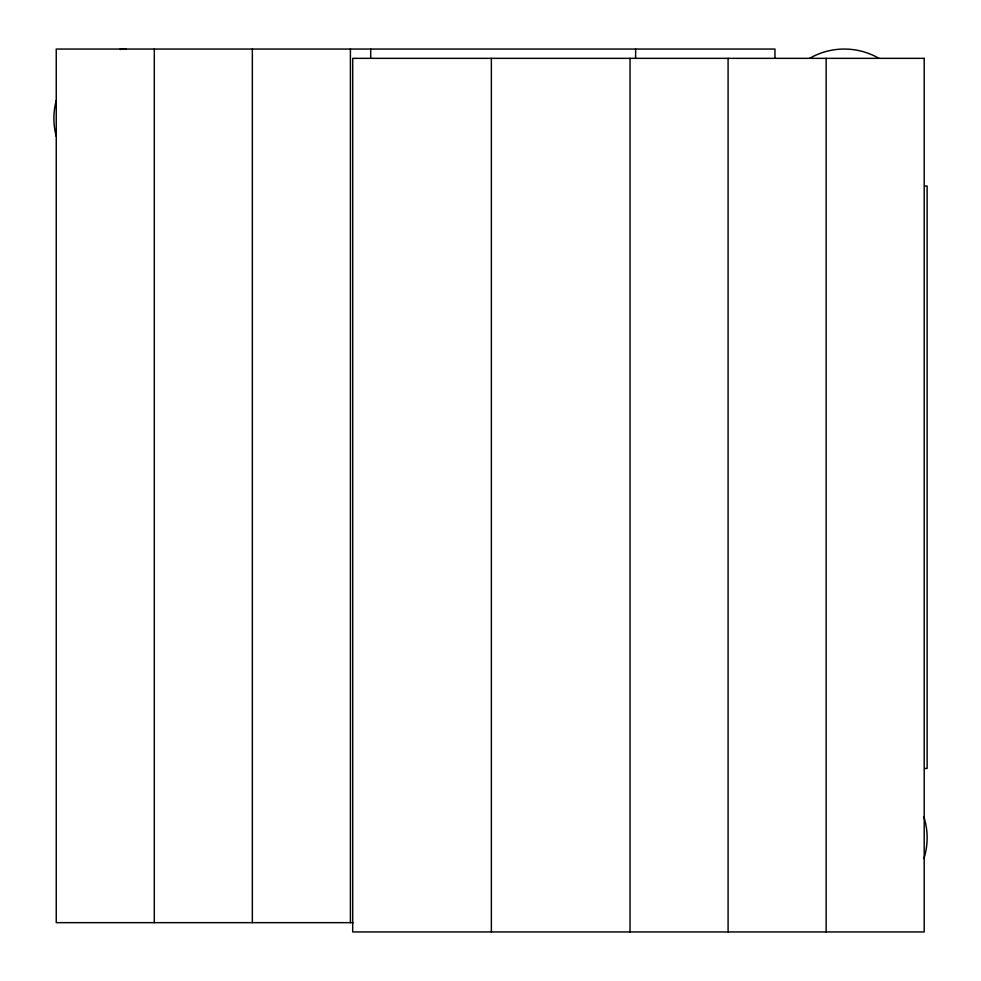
<?xml version="1.0" encoding="UTF-8"?>
<svg xmlns="http://www.w3.org/2000/svg" width="981" height="981" viewBox="0 0 981 981"><rect width="100%" height="100%" fill="white"/><g stroke="black" fill="none" stroke-linecap="round" stroke-linejoin="round"><path stroke-width="1.47" d="M120.222 49.442L123.214 49.05M924.752 186.047L927.119 186.047L927.119 768.454L924.752 768.454M353.16 922.655L56.248 922.655L56.248 49.05L774.953 49.05L774.953 58.345M826.149 58.345L826.149 931.95M728.086 58.345L728.086 931.95M635.627 49.05L635.627 58.345M630.035 58.345L630.035 931.95M491.371 58.345L491.371 931.95M370.708 49.05L370.708 58.247M350.401 49.05L350.401 922.655M252.35 49.05L252.35 922.655M154.299 49.05L154.299 922.655M923.918 816.952A69.332 69.332 0 0 1 923.918 858.608M56.248 136.334A69.332 69.332 0 0 1 56.248 100.442M120.209 49.111A69.332 69.332 0 0 1 126.218 49.111M809.619 58.345A69.332 69.332 0 0 1 878.951 58.345M924.2 58.345L352.694 58.345L352.694 931.95L924.2 931.95L924.2 58.345"/></g></svg>
